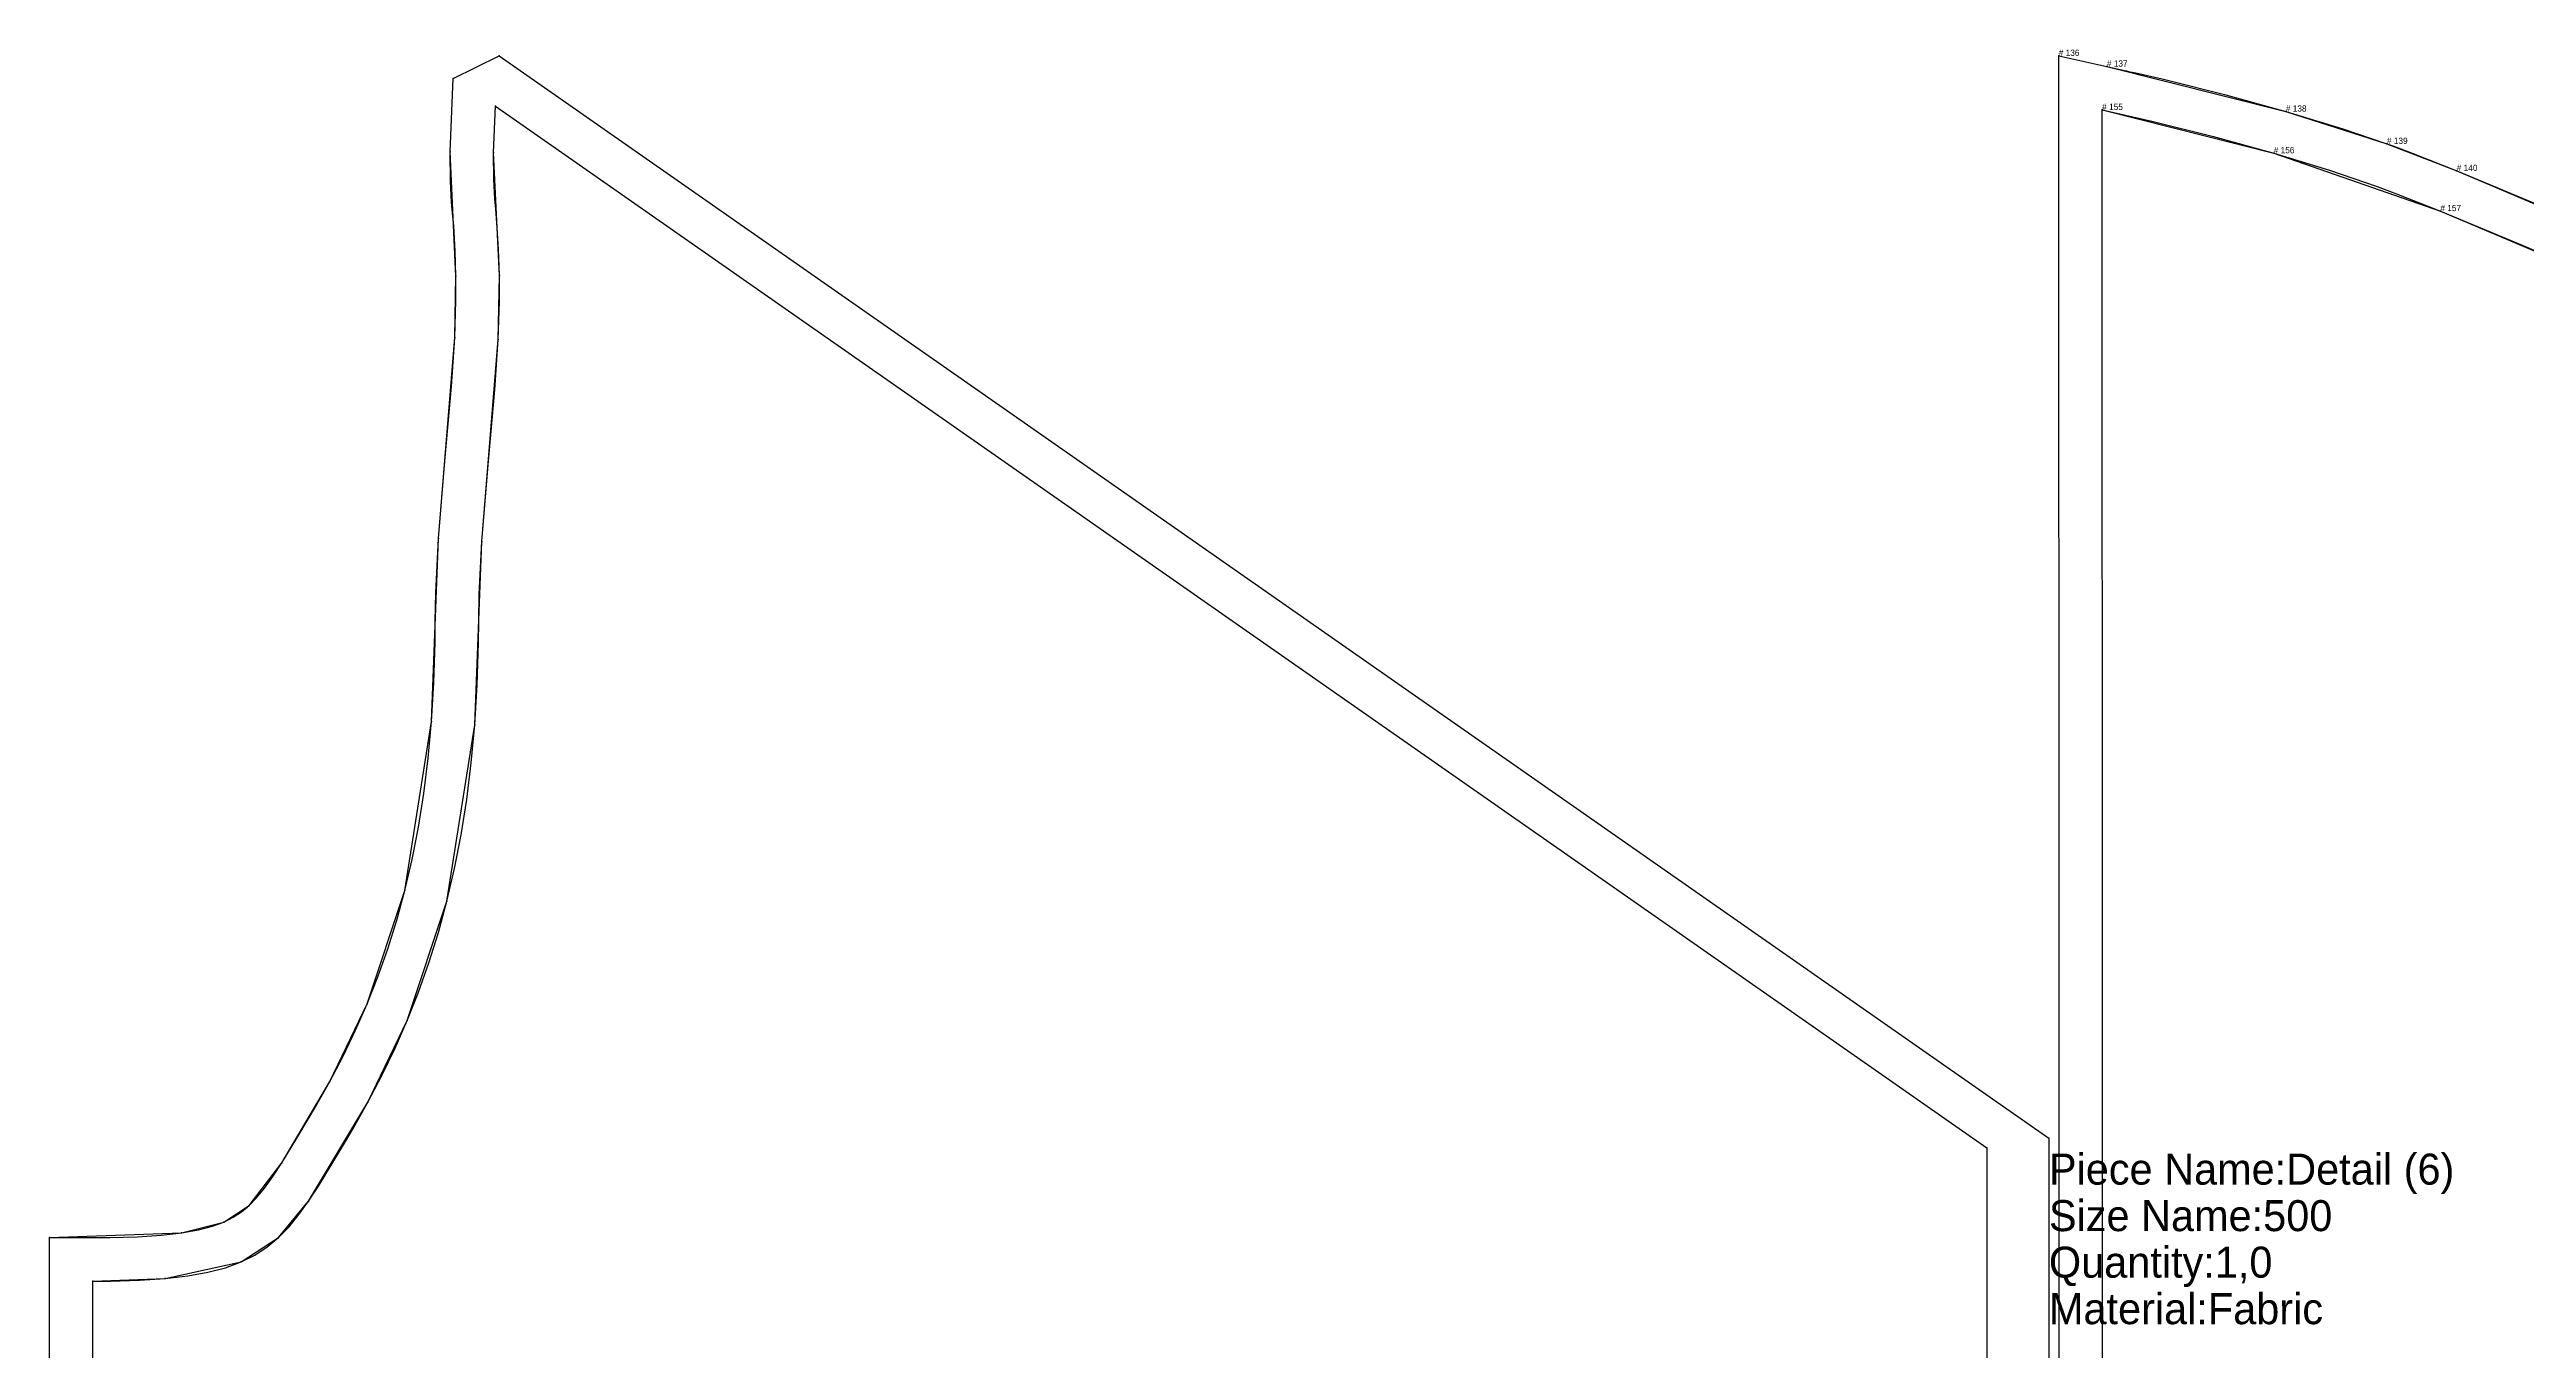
# Model space of a CAD drawing. Extents: x 0 to 1211, y -69 to 1226.
# Drawn here: x 320.1 to 719.7, y 1016.5 to 1226.3 of the extents above; entities that cross this region are included whole.
import ezdxf

# ---------------------------------------------------------------- set-up
doc = ezdxf.new("R2010")
doc.units = 0

# ---------------------------------------------------------------- blocks, each defined once
blk = doc.blocks.new('piece_Detail_s500-118_M')
at = {"layer": '1'}
blk.add_lwpolyline([(642.68, 1050.78), (642.68, 665.91), (320.42, 665.91), (320.15, 1034.74), (341.44, 1035.49), (348.27, 1037.25), (352.33, 1039.9), (357.6, 1046.78), (365.36, 1059.92), (371.39, 1072.45), (377.48, 1090.72), (381.75, 1117.97), (382.87, 1147.45), (385.53, 1179.89), (385.71, 1189.78), (384.75, 1209.79), (385.27, 1221.62), (392.7, 1225.29)], close=True, dxfattribs=at)
at = {"layer": '14'}
blk.add_lwpolyline([(632.68, 1049.22), (632.68, 672.91), (327.42, 672.91), (327.15, 1027.73), (338.8, 1028.14), (351.05, 1030.82), (357.09, 1034.76), (361.94, 1040.62), (371.51, 1056.58), (377.85, 1069.74), (384.26, 1089.01), (388.74, 1117.44), (389.86, 1146.98), (392.53, 1179.55), (392.72, 1189.88), (391.75, 1209.69), (392.08, 1217.18)], close=True, dxfattribs=at)
at = {"layer": '2'}
for p in [(392.7, 1225.29), (385.27, 1221.62), (392.08, 1217.18), (632.68, 1049.22), (642.68, 1050.78), (320.15, 1034.74), (327.15, 1027.73)]:
    blk.add_point(p, dxfattribs=at)
at = {"layer": '3'}
for p in [(384.75, 1209.79), (391.75, 1209.69), (385.71, 1189.78), (392.72, 1189.88), (385.53, 1179.89), (392.53, 1179.55), (382.87, 1147.45), (389.86, 1146.98), (381.75, 1117.97), (388.74, 1117.44), (377.48, 1090.72), (384.26, 1089.01), (371.39, 1072.45), (377.85, 1069.74), (365.36, 1059.92), (371.51, 1056.58), (357.6, 1046.78), (352.33, 1039.9), (361.94, 1040.62), (341.44, 1035.49), (348.27, 1037.25), (357.09, 1034.76), (338.8, 1028.14), (351.05, 1030.82)]:
    blk.add_point(p, dxfattribs=at)
at = {"layer": '84'}
blk.add_lwpolyline([(320.42, 665.91), (320.15, 1034.74), (327.4, 1034.74), (329.88, 1034.74), (334.34, 1034.86), (338.17, 1035.12), (341.44, 1035.49), (344.18, 1035.98), (346.43, 1036.58), (348.27, 1037.25), (349.79, 1038.01), (351.1, 1038.88), (352.33, 1039.9), (353.55, 1041.15), (354.82, 1042.7), (356.16, 1044.57), (357.6, 1046.78), (360.02, 1050.75), (361.86, 1053.82), (363.06, 1055.84), (365.36, 1059.92), (367.51, 1064.02), (369.52, 1068.19), (371.39, 1072.45), (373.12, 1076.8), (374.72, 1081.29), (376.17, 1085.92), (377.48, 1090.72), (378.64, 1095.71), (379.65, 1100.91), (380.51, 1106.34), (381.21, 1112.02), (381.75, 1117.97), (382.13, 1124.21), (382.34, 1130.77), (382.38, 1134.21), (382.44, 1138.72), (382.87, 1147.45), (383.92, 1159.94), (385.01, 1171.99), (385.53, 1179.89), (385.71, 1185.83), (385.71, 1189.78), (385.6, 1193.79), (385.35, 1197.86), (385.16, 1199.94), (385.01, 1201.72), (384.81, 1205.1), (384.75, 1209.79), (385.27, 1221.62), (392.7, 1225.29), (642.68, 1050.78), (642.68, 665.91)], dxfattribs=at)
at = {"layer": '87'}
blk.add_lwpolyline([(327.42, 672.91), (327.15, 1027.73), (327.42, 1027.73), (329.99, 1027.74), (334.66, 1027.87), (338.8, 1028.14), (342.46, 1028.56), (345.69, 1029.14), (348.54, 1029.89), (351.05, 1030.82), (353.28, 1031.93), (355.28, 1033.24), (357.09, 1034.76), (358.78, 1036.49), (360.38, 1038.44), (361.94, 1040.62), (363.52, 1043.05), (366.01, 1047.12), (367.87, 1050.24), (369.12, 1052.34), (371.51, 1056.58), (373.76, 1060.88), (375.88, 1065.26), (377.85, 1069.74), (379.68, 1074.34), (381.36, 1079.07), (382.89, 1083.96), (384.26, 1089.01), (385.48, 1094.25), (386.54, 1099.7), (387.44, 1105.36), (388.17, 1111.27), (388.74, 1117.44), (389.13, 1123.89), (389.34, 1130.63), (389.38, 1134.12), (389.44, 1138.49), (389.86, 1146.98), (390.89, 1159.33), (391.99, 1171.44), (392.53, 1179.55), (392.71, 1185.72), (392.72, 1189.88), (392.59, 1194.1), (392.33, 1198.39), (392.14, 1200.57), (391.99, 1202.23), (391.81, 1205.34), (391.75, 1209.69), (392.08, 1217.18), (632.68, 1049.22), (632.68, 672.91)], dxfattribs=at)
at = {"layer": '1'}
for s, p in [('Piece Name:Detail (6)', (642.68, 1043.28)), ('Size Name:500', (642.68, 1035.78)), ('Quantity:1,0', (642.68, 1028.28)), ('Material:Fabric', (642.68, 1020.78))]:
    blk.add_text(s, height=5, dxfattribs=at).set_placement(p)
blk = doc.blocks.new('piece_Detail_s500-119_M')
at = {"layer": '1'}
blk.add_lwpolyline([(644.49, 603.15), (644.26, 1225.29), (652.02, 1223.56), (680.89, 1216.3), (697.2, 1211.09), (708.46, 1206.73), (730.61, 1197.35), (751.49, 1187), (787.11, 1169.35), (817.45, 1155.94), (843.59, 1144.81), (870.78, 1137.98), (884.67, 1136.25), (900.54, 1135.55), (884.62, 1074.71), (867.47, 1008.43), (837.23, 883.59), (813.81, 767.94), (798.5, 670.36), (790.3, 603.15)], close=True, dxfattribs=at)
at = {"layer": '14'}
blk.add_lwpolyline([(651.48, 610.15), (651.26, 1216.56), (678.94, 1209.58), (705.82, 1200.25), (727.68, 1190.99), (748.34, 1180.74), (784.19, 1162.99), (814.59, 1149.55), (833.92, 1140.88), (847.5, 1136.23), (864.95, 1131.93), (879.22, 1129.74), (891.55, 1128.87), (877.83, 1076.4), (860.68, 1010.16), (830.4, 885.13), (806.92, 769.17), (791.56, 671.3), (784.04, 610.15)], close=True, dxfattribs=at)
at = {"layer": '2'}
for p in [(644.26, 1225.29), (651.26, 1216.56)]:
    blk.add_point(p, dxfattribs=at)
at = {"layer": '3'}
for p in [(652.02, 1223.56), (680.89, 1216.3), (697.2, 1211.09), (678.94, 1209.58), (708.46, 1206.73), (705.82, 1200.25)]:
    blk.add_point(p, dxfattribs=at)
at = {"layer": '84'}
blk.add_lwpolyline([(644.49, 603.15), (644.26, 1225.29), (652.02, 1223.56), (654.89, 1222.93), (655.06, 1222.89), (655.2, 1222.86), (655.35, 1222.82), (655.5, 1222.79), (656.68, 1222.53), (660.92, 1221.59), (662.01, 1221.31), (671, 1219.05), (680.89, 1216.3), (690.07, 1213.5), (697.05, 1211.14), (697.2, 1211.09), (697.35, 1211.05), (697.47, 1211), (697.59, 1210.96), (697.72, 1210.92), (697.99, 1210.83), (698.75, 1210.54), (701.26, 1209.59), (708.46, 1206.73), (722.41, 1200.95)], dxfattribs=at)
at = {"layer": '87'}
blk.add_lwpolyline([(651.48, 610.15), (651.26, 1216.56), (659.3, 1214.77), (669.21, 1212.28), (678.94, 1209.58), (687.93, 1206.84), (695.63, 1204.24), (698.72, 1203.06), (705.82, 1200.25), (719.66, 1194.51), (727.68, 1190.99)], dxfattribs=at)
at = {"layer": '1'}
for s, p in [('# 136', (644.26, 1225.29)), ('# 137', (652.02, 1223.56)), ('# 138', (680.89, 1216.3)), ('# 139', (697.2, 1211.09)), ('# 140', (708.46, 1206.73))]:
    blk.add_text(s, height=1, dxfattribs=at).set_placement(p)
at = {"layer": '14'}
for s, p in [('# 155', (651.26, 1216.56)), ('# 156', (678.94, 1209.58)), ('# 157', (705.82, 1200.25))]:
    blk.add_text(s, height=1, dxfattribs=at).set_placement(p)

msp = doc.modelspace()

# ---------------------------------------------------------------- block references
at = {"layer": '1'}
for name in ['piece_Detail_s500-118_M', 'piece_Detail_s500-119_M']:
    msp.add_blockref(name, (0, 0), dxfattribs=at)

doc.saveas('drawing.dxf')
